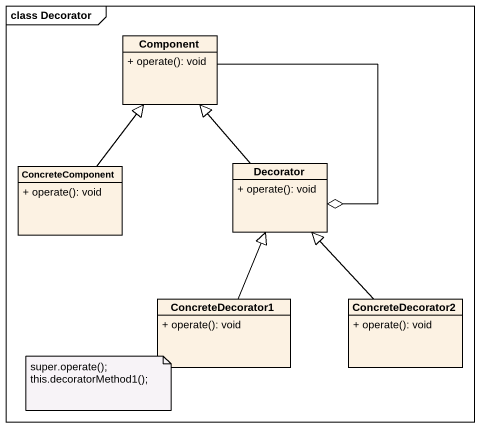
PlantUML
@startuml
mainframe class Decorator
hide circle
hide empty members
skinparam classAttributeIconSize 0
class "Component" as Component_ {
  + operate(): void
}
class ConcreteComponent {
  + operate(): void
}
class Decorator {
  + operate(): void
}
class ConcreteDecorator1 {
  + operate(): void
}
class ConcreteDecorator2 {
  + operate(): void
}
Component_ --o Decorator
ConcreteComponent -up-|> Component_
Decorator -up-|> Component_
ConcreteDecorator1 -up-|> Decorator
ConcreteDecorator2 -up-|> Decorator
note as N1
  super.operate();
  this.decoratorMethod1();
end note
@enduml
